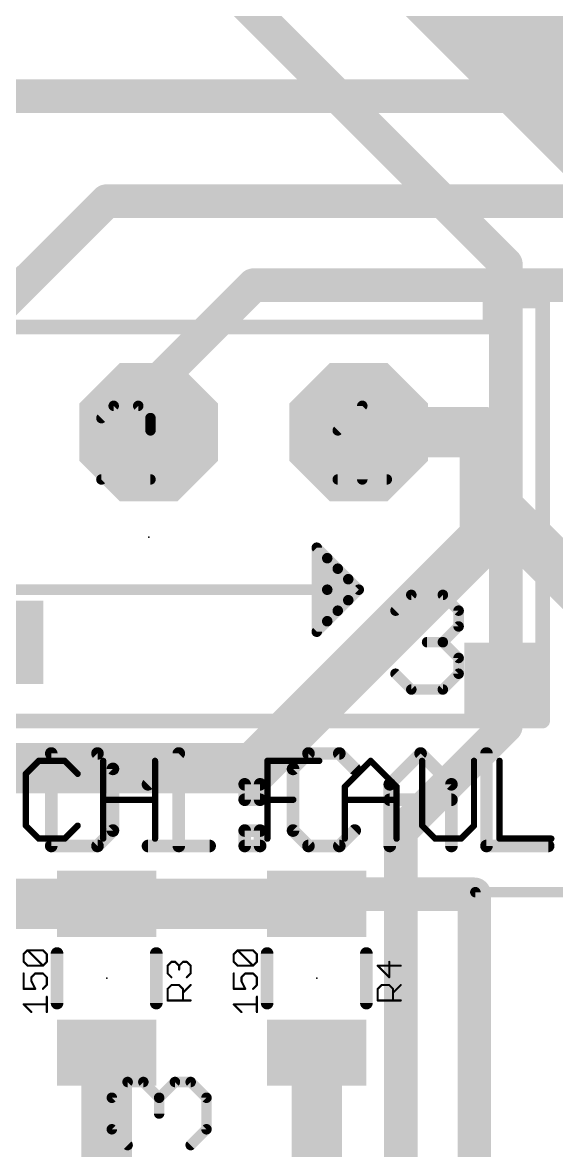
# Model space of a CAD drawing. Extents: x 0 to 107, y 0 to 139.
# Drawn here: x 71.37 to 77.83, y 92.91 to 106.55 of the extents above; entities that cross this region are included whole.
import ezdxf

# ---------------------------------------------------------------- set-up
doc = ezdxf.new("R2010")
doc.units = 0
for name, color, linetype in [('1', 14, 'CONTINUOUS'), ('16', 174, 'CONTINUOUS'), ('17', 94, 'CONTINUOUS'), ('18', 94, 'CONTINUOUS'), ('21', 250, 'CONTINUOUS'), ('23', 178, 'CONTINUOUS'), ('25', 250, 'CONTINUOUS'), ('27', 250, 'CONTINUOUS'), ('51', 250, 'CONTINUOUS')]:
    doc.layers.add(name, color=color, linetype=linetype)

# ---------------------------------------------------------------- blocks, each defined once
blk = doc.blocks.new('OCTAGONP')
at = {"const_width": 0.5}
blk.add_lwpolyline([(-0.25, -0.1036), (-0.25, 0.1036), (-0.1036, 0.25), (0.1036, 0.25), (0.25, 0.1036), (0.25, -0.1036), (0.1036, -0.25), (-0.1036, -0.25), (-0.25, -0.1036), (-0.25, 0.1036)], dxfattribs=at)
blk = doc.blocks.new('RECT')
blk.add_solid([(-0.5, -0.5), (0.5, -0.5), (-0.5, 0.5), (0.5, 0.5)])
blk = doc.blocks.new('SQUAREV')
blk.add_solid([(-0.5, -0.5), (0.5, -0.5), (-0.5, 0.5), (0.5, 0.5)])

msp = doc.modelspace()

# ---------------------------------------------------------------- linework, layer by layer
at = {"layer": '1'}
for points, const_width in [([(78.74, 105.156), (72.644, 111.252)], 1.778), ([(76.708, 104.14), (72.898, 107.95)], 0.4064), ([(76.708, 104.14), (76.962, 103.886)], 0.4064), ([(77.216, 103.632), (76.708, 104.14)], 0.4064), ([(77.216, 98.552), (77.216, 103.632)], 0.4064), ([(72.39, 95.896), (69.85, 95.896)], 0.6096), ([(72.39, 95.896), (74.93, 95.896)], 0.6096), ([(74.93, 95.896), (75.046, 96.012)], 0.4064), ([(75.046, 96.012), (76.835, 96.012)], 0.4064), ([(76.835, 96.012), (76.835, 88.773)], 0.4064), ([(72.39, 91.728), (72.39, 94.096)], 0.6096), ([(74.93, 91.728), (74.93, 94.096)], 0.6096)]:
    msp.add_lwpolyline(points, dxfattribs=dict(at, const_width=const_width))
for points, const_width in [([(76.7798, 104.2118, 1), (76.6362, 104.0682)], 0.2032), ([(76.7798, 104.2118, 1), (76.6362, 104.0682)], 0.2032), ([(76.6362, 104.0682, 1), (76.7798, 104.2118)], 0.2032), ([(76.8902, 103.8142, 1), (77.0338, 103.9578)], 0.2032), ([(77.3176, 103.632, 1), (77.1144, 103.632)], 0.2032), ([(77.1442, 103.5602, 1), (77.2878, 103.7038)], 0.2032), ([(77.1144, 98.552, 1), (77.3176, 98.552)], 0.2032), ([(72.39, 96.0484, 1), (72.39, 95.7436)], 0.3048), ([(72.39, 95.7436, 1), (72.39, 96.0484)], 0.3048), ([(74.93, 95.7436, 1), (74.93, 96.0484)], 0.3048), ([(75.046, 96.1136, 1), (75.046, 95.9104)], 0.2032), ([(75.1178, 95.9402, 1), (74.9742, 96.0838)], 0.2032), ([(76.9366, 96.012, 1), (76.7334, 96.012)], 0.2032), ([(76.835, 95.9104, 1), (76.835, 96.1136)], 0.2032), ([(74.8582, 95.9678, 1), (75.0018, 95.8242)], 0.2032), ([(72.5424, 94.096, 1), (72.2376, 94.096)], 0.3048), ([(75.0824, 94.096, 1), (74.7776, 94.096)], 0.3048)]:
    msp.add_lwpolyline(points, format="xyb", dxfattribs=dict(at, const_width=const_width))
at = {"layer": '16'}
for points, const_width in [([(61.468, 105.664), (85.852, 105.664)], 0.4064), ([(70.358, 102.362), (72.39, 104.394)], 0.4064), ([(72.39, 104.394), (81.28, 104.394)], 0.4064), ([(72.898, 102.108), (74.168, 103.378)], 0.4064), ([(74.168, 103.378), (78.486, 103.378)], 0.4064), ([(72.898, 101.6), (72.898, 102.108)], 0.4064), ([(76.962, 101.6), (75.438, 101.6)], 0.6096), ([(76.962, 100.838), (76.962, 101.6)], 0.6096), ([(76.962, 100.838), (76.962, 100.33)], 0.6096), ([(79.502, 98.298), (76.962, 100.838)], 0.6096), ([(76.962, 100.33), (74.168, 97.536)], 0.6096), ([(77.216, 98.044), (77.216, 98.552)], 0.4064), ([(75.946, 96.774), (77.216, 98.044)], 0.4064), ([(74.168, 97.536), (68.58, 97.536)], 0.6096), ([(75.946, 90.17), (75.946, 96.774)], 0.4064)]:
    msp.add_lwpolyline(points, dxfattribs=dict(at, const_width=const_width))
for points, const_width in [([(72.39, 104.4956, 1), (72.39, 104.2924)], 0.2032), ([(72.4618, 104.3222, 1), (72.3182, 104.4658)], 0.2032), ([(74.168, 103.4796, 1), (74.168, 103.2764)], 0.2032), ([(74.2398, 103.3062, 1), (74.0962, 103.4498)], 0.2032), ([(72.9996, 102.108, 1), (72.7964, 102.108)], 0.2032), ([(72.8262, 102.1798, 1), (72.9698, 102.0362)], 0.2032), ([(75.438, 101.7524, 1), (75.438, 101.4476)], 0.3048), ([(77.1144, 101.6, 1), (76.8096, 101.6)], 0.3048), ([(76.962, 101.4476, 1), (76.962, 101.7524)], 0.3048), ([(72.7964, 101.6, 1), (72.9996, 101.6)], 0.2032), ([(77.0698, 100.9458, 1), (76.8542, 100.7302)], 0.3048), ([(77.1144, 100.838, 1), (76.8096, 100.838)], 0.3048), ([(76.8096, 100.838, 1), (77.1144, 100.838)], 0.3048), ([(77.0698, 100.2222, 1), (76.8542, 100.4378)], 0.3048), ([(76.8096, 100.33, 1), (77.1144, 100.33)], 0.3048), ([(77.3176, 98.552, 1), (77.1144, 98.552)], 0.2032), ([(77.2878, 97.9722, 1), (77.1442, 98.1158)], 0.2032), ([(77.1144, 98.044, 1), (77.3176, 98.044)], 0.2032), ([(74.0602, 97.6438, 1), (74.2758, 97.4282)], 0.3048), ([(74.168, 97.3836, 1), (74.168, 97.6884)], 0.3048), ([(76.0476, 96.774, 1), (75.8444, 96.774)], 0.2032), ([(75.8742, 96.8458, 1), (76.0178, 96.7022)], 0.2032)]:
    msp.add_lwpolyline(points, format="xyb", dxfattribs=dict(at, const_width=const_width))
at = {"layer": '21'}
for points, const_width in [([(77.6605, 103.1875), (77.0255, 103.1875)], 0.1778), ([(77.0255, 103.1875), (77.0255, 102.87)], 0.1778), ([(77.6605, 98.1075), (77.6605, 103.1875)], 0.1778), ([(77.0255, 102.87), (68.7705, 102.87)], 0.1778), ([(68.1355, 98.1075), (77.6605, 98.1075)], 0.1778), ([(76.8477, 96.0374), (89.662, 96.0374)], 0.127), ([(76.8477, 96.0374), (76.8477, 67.3862)], 0.127), ([(71.79, 95.296), (71.79, 94.696)], 0.1524), ([(72.99, 95.296), (72.99, 94.696)], 0.1524), ([(74.33, 95.296), (74.33, 94.696)], 0.1524), ([(75.53, 95.296), (75.53, 94.696)], 0.1524)]:
    msp.add_lwpolyline(points, dxfattribs=dict(at, const_width=const_width))
for points, const_width in [([(77.07, 103.1875, 1), (76.9811, 103.1875)], 0.0889), ([(77.0255, 103.2319, 1), (77.0255, 103.1431)], 0.0889), ([(77.7049, 103.1875, 1), (77.6161, 103.1875)], 0.0889), ([(77.6605, 103.1431, 1), (77.6605, 103.2319)], 0.0889), ([(76.9811, 102.87, 1), (77.07, 102.87)], 0.0889), ([(77.0255, 102.8256, 1), (77.0255, 102.9145)], 0.0889), ([(77.6605, 98.0631, 1), (77.6605, 98.1519)], 0.0889), ([(77.6161, 98.1075, 1), (77.7049, 98.1075)], 0.0889), ([(76.8477, 96.0692, 1), (76.8477, 96.0057)], 0.0635), ([(76.8795, 96.0374, 1), (76.816, 96.0374)], 0.0635), ([(71.8281, 95.296, 1), (71.7519, 95.296)], 0.0762), ([(73.0281, 95.296, 1), (72.9519, 95.296)], 0.0762), ([(74.3681, 95.296, 1), (74.2919, 95.296)], 0.0762), ([(75.5681, 95.296, 1), (75.4919, 95.296)], 0.0762), ([(71.7519, 94.696, 1), (71.8281, 94.696)], 0.0762), ([(72.9519, 94.696, 1), (73.0281, 94.696)], 0.0762), ([(74.2919, 94.696, 1), (74.3681, 94.696)], 0.0762), ([(75.4919, 94.696, 1), (75.5681, 94.696)], 0.0762)]:
    msp.add_lwpolyline(points, format="xyb", dxfattribs=dict(at, const_width=const_width))
at = {"layer": '23'}
for p in [(72.898, 100.33), (72.39, 94.996), (74.93, 94.996)]:
    msp.add_point(p, dxfattribs=at)
at = {"layer": '25'}
for points, const_width in [([(71.7199, 97.7148), (71.7199, 96.5962)], 0.1524), ([(72.2792, 97.7148), (71.7199, 97.7148)], 0.1524), ([(72.4656, 97.5283), (72.2792, 97.7148)], 0.1524), ([(72.8893, 97.3419), (73.2621, 97.7148)], 0.1524), ([(73.2621, 97.7148), (73.2621, 96.5962)], 0.1524), ([(74.8298, 97.7148), (74.6434, 97.5283)], 0.1524), ([(75.2027, 97.7148), (74.8298, 97.7148)], 0.1524), ([(75.3891, 97.5283), (75.2027, 97.7148)], 0.1524), ([(75.8128, 97.3419), (76.1856, 97.7148)], 0.1524), ([(76.1856, 97.7148), (76.5585, 97.3419)], 0.1524), ([(76.9822, 97.7148), (76.9822, 96.5962)], 0.1524), ([(72.4656, 96.7826), (72.4656, 97.5283)], 0.1524), ([(74.6434, 97.5283), (74.6434, 96.7826)], 0.1524), ([(74.0587, 97.3419), (74.2451, 97.3419)], 0.1524), ([(74.0587, 97.1555), (74.0587, 97.3419)], 0.1524), ([(74.2451, 97.3419), (74.2451, 97.1555)], 0.1524), ([(75.8128, 96.5962), (75.8128, 97.3419)], 0.1524), ([(76.5585, 97.3419), (76.5585, 96.5962)], 0.1524), ([(74.2451, 97.1555), (74.0587, 97.1555)], 0.1524), ([(75.8128, 97.1555), (76.5585, 97.1555)], 0.1524), ([(72.2792, 96.5962), (72.4656, 96.7826)], 0.1524), ([(74.0587, 96.7826), (74.2451, 96.7826)], 0.1524), ([(74.0587, 96.5962), (74.0587, 96.7826)], 0.1524), ([(74.2451, 96.7826), (74.2451, 96.5962)], 0.1524), ([(74.6434, 96.7826), (74.8298, 96.5962)], 0.1524), ([(75.2027, 96.5962), (75.3891, 96.7826)], 0.1524), ([(71.7199, 96.5962), (72.2792, 96.5962)], 0.1524), ([(72.8893, 96.5962), (73.635, 96.5962)], 0.1524), ([(74.2451, 96.5962), (74.0587, 96.5962)], 0.1524), ([(74.8298, 96.5962), (75.2027, 96.5962)], 0.1524), ([(76.9822, 96.5962), (77.7279, 96.5962)], 0.1524), ([(73.1264, 95.1485), (73.173, 95.1951)], 0.0254), ([(73.173, 95.1951), (73.2196, 95.1951)], 0.0254), ([(73.2196, 95.1951), (73.2662, 95.1485)], 0.0254), ([(73.2662, 95.1485), (73.3128, 95.1951)], 0.0254), ([(73.3128, 95.1951), (73.3594, 95.1951)], 0.0254), ([(73.3594, 95.1951), (73.406, 95.1485)], 0.0254), ([(75.8062, 95.0087), (75.8062, 95.1951)], 0.0254), ([(73.1264, 95.0553), (73.1264, 95.1485)], 0.0254), ([(73.173, 95.0087), (73.1264, 95.0553)], 0.0254), ([(73.2662, 95.1485), (73.2662, 95.1019)], 0.0254), ([(73.406, 95.0553), (73.3594, 95.0087)], 0.0254), ([(73.406, 95.1485), (73.406, 95.0553)], 0.0254), ([(75.946, 95.1485), (75.6664, 95.1485)], 0.0254), ([(75.6664, 95.1485), (75.8062, 95.0087)], 0.0254), ([(73.1264, 94.8679), (73.173, 94.9145)], 0.0254), ([(73.173, 94.9145), (73.2662, 94.9145)], 0.0254), ([(73.2662, 94.9145), (73.3128, 94.8679)], 0.0254), ([(73.3128, 94.8213), (73.406, 94.9145)], 0.0254), ([(75.6664, 94.8679), (75.713, 94.9145)], 0.0254), ([(75.713, 94.9145), (75.8062, 94.9145)], 0.0254), ([(75.8062, 94.9145), (75.8528, 94.8679)], 0.0254), ([(75.8528, 94.8213), (75.946, 94.9145)], 0.0254), ([(73.1264, 94.728), (73.1264, 94.8679)], 0.0254), ([(73.3128, 94.8679), (73.3128, 94.728)], 0.0254), ([(75.6664, 94.728), (75.6664, 94.8679)], 0.0254), ([(75.8528, 94.8679), (75.8528, 94.728)], 0.0254), ([(73.406, 94.728), (73.1264, 94.728)], 0.0254), ([(75.946, 94.728), (75.6664, 94.728)], 0.0254), ([(72.4525, 93.5517), (72.6432, 93.7423)], 0.127), ([(72.6432, 93.7423), (72.8338, 93.7423)], 0.127), ([(72.8338, 93.7423), (73.0245, 93.5517)], 0.127), ([(73.0245, 93.5517), (73.2152, 93.7423)], 0.127), ([(73.2152, 93.7423), (73.4058, 93.7423)], 0.127), ([(73.4058, 93.7423), (73.5965, 93.5517)], 0.127), ([(72.4525, 93.1704), (72.4525, 93.5517)], 0.127), ([(73.0245, 93.5517), (73.0245, 93.361)], 0.127), ([(73.5965, 93.5517), (73.5965, 93.1704)], 0.127), ([(72.6432, 92.9797), (72.4525, 93.1704)], 0.127), ([(73.5965, 93.1704), (73.4058, 92.9797)], 0.127)]:
    msp.add_lwpolyline(points, dxfattribs=dict(at, const_width=const_width))
for points, const_width in [([(71.758, 97.7148, 1), (71.6818, 97.7148)], 0.0762), ([(71.7199, 97.7529, 1), (71.7199, 97.6767)], 0.0762), ([(72.3061, 97.7417, 1), (72.2522, 97.6878)], 0.0762), ([(72.2792, 97.6767, 1), (72.2792, 97.7529)], 0.0762), ([(73.3002, 97.7148, 1), (73.224, 97.7148)], 0.0762), ([(73.2891, 97.6878, 1), (73.2352, 97.7417)], 0.0762), ([(74.8298, 97.7529, 1), (74.8298, 97.6767)], 0.0762), ([(74.8567, 97.6878, 1), (74.8029, 97.7417)], 0.0762), ([(75.2296, 97.7417, 1), (75.1757, 97.6878)], 0.0762), ([(75.2027, 97.6767, 1), (75.2027, 97.7529)], 0.0762), ([(76.2126, 97.7417, 1), (76.1587, 97.6878)], 0.0762), ([(76.2126, 97.6878, 1), (76.1587, 97.7417)], 0.0762), ([(77.0203, 97.7148, 1), (76.9441, 97.7148)], 0.0762), ([(72.5037, 97.5283, 1), (72.4275, 97.5283)], 0.0762), ([(72.4387, 97.5014, 1), (72.4925, 97.5553)], 0.0762), ([(74.6164, 97.5553, 1), (74.6703, 97.5014)], 0.0762), ([(74.6815, 97.5283, 1), (74.6053, 97.5283)], 0.0762), ([(75.3621, 97.5014, 1), (75.416, 97.5553)], 0.0762), ([(72.8623, 97.3688, 1), (72.9162, 97.315)], 0.0762), ([(74.0587, 97.38, 1), (74.0587, 97.3038)], 0.0762), ([(74.0968, 97.3419, 1), (74.0206, 97.3419)], 0.0762), ([(74.2832, 97.3419, 1), (74.207, 97.3419)], 0.0762), ([(74.2451, 97.3038, 1), (74.2451, 97.38)], 0.0762), ([(75.8509, 97.3419, 1), (75.7747, 97.3419)], 0.0762), ([(75.7858, 97.3688, 1), (75.8397, 97.315)], 0.0762), ([(76.5966, 97.3419, 1), (76.5204, 97.3419)], 0.0762), ([(76.5315, 97.315, 1), (76.5854, 97.3688)], 0.0762), ([(74.0587, 97.1936, 1), (74.0587, 97.1174)], 0.0762), ([(74.0206, 97.1555, 1), (74.0968, 97.1555)], 0.0762), ([(74.207, 97.1555, 1), (74.2832, 97.1555)], 0.0762), ([(74.2451, 97.1174, 1), (74.2451, 97.1936)], 0.0762), ([(75.8128, 97.1936, 1), (75.8128, 97.1174)], 0.0762), ([(76.5585, 97.1174, 1), (76.5585, 97.1936)], 0.0762), ([(72.4925, 96.7557, 1), (72.4387, 96.8096)], 0.0762), ([(74.0587, 96.8207, 1), (74.0587, 96.7445)], 0.0762), ([(74.0968, 96.7826, 1), (74.0206, 96.7826)], 0.0762), ([(74.2832, 96.7826, 1), (74.207, 96.7826)], 0.0762), ([(74.2451, 96.7445, 1), (74.2451, 96.8207)], 0.0762), ([(74.6703, 96.8096, 1), (74.6164, 96.7557)], 0.0762), ([(75.416, 96.7557, 1), (75.3621, 96.8096)], 0.0762), ([(72.4275, 96.7826, 1), (72.5037, 96.7826)], 0.0762), ([(74.6053, 96.7826, 1), (74.6815, 96.7826)], 0.0762), ([(71.7199, 96.6343, 1), (71.7199, 96.5581)], 0.0762), ([(71.6818, 96.5962, 1), (71.758, 96.5962)], 0.0762), ([(72.2522, 96.6231, 1), (72.3061, 96.5693)], 0.0762), ([(72.2792, 96.5581, 1), (72.2792, 96.6343)], 0.0762), ([(72.8893, 96.6343, 1), (72.8893, 96.5581)], 0.0762), ([(73.224, 96.5962, 1), (73.3002, 96.5962)], 0.0762), ([(73.635, 96.5581, 1), (73.635, 96.6343)], 0.0762), ([(74.0587, 96.6343, 1), (74.0587, 96.5581)], 0.0762), ([(74.0206, 96.5962, 1), (74.0968, 96.5962)], 0.0762), ([(74.207, 96.5962, 1), (74.2832, 96.5962)], 0.0762), ([(74.2451, 96.5581, 1), (74.2451, 96.6343)], 0.0762), ([(74.8298, 96.6343, 1), (74.8298, 96.5581)], 0.0762), ([(74.8029, 96.5693, 1), (74.8567, 96.6231)], 0.0762), ([(75.1757, 96.6231, 1), (75.2296, 96.5693)], 0.0762), ([(75.2027, 96.5581, 1), (75.2027, 96.6343)], 0.0762), ([(75.7747, 96.5962, 1), (75.8509, 96.5962)], 0.0762), ([(76.5204, 96.5962, 1), (76.5966, 96.5962)], 0.0762), ([(76.9822, 96.6343, 1), (76.9822, 96.5581)], 0.0762), ([(76.9441, 96.5962, 1), (77.0203, 96.5962)], 0.0762), ([(77.7279, 96.5581, 1), (77.7279, 96.6343)], 0.0762), ([(73.173, 95.2015, 1), (73.173, 95.1888)], 0.0127), ([(73.1775, 95.1906, 1), (73.1685, 95.1996)], 0.0127), ([(73.2241, 95.1996, 1), (73.2151, 95.1906)], 0.0127), ([(73.2196, 95.1888, 1), (73.2196, 95.2015)], 0.0127), ([(73.3128, 95.2015, 1), (73.3128, 95.1888)], 0.0127), ([(73.3173, 95.1906, 1), (73.3083, 95.1996)], 0.0127), ([(73.3639, 95.1996, 1), (73.3549, 95.1906)], 0.0127), ([(73.3594, 95.1888, 1), (73.3594, 95.2015)], 0.0127), ([(75.8125, 95.1951, 1), (75.7998, 95.1951)], 0.0127), ([(73.1327, 95.1485, 1), (73.12, 95.1485)], 0.0127), ([(73.1219, 95.153, 1), (73.1309, 95.144)], 0.0127), ([(73.1309, 95.0598, 1), (73.1219, 95.0508)], 0.0127), ([(73.12, 95.0553, 1), (73.1327, 95.0553)], 0.0127), ([(73.2725, 95.1485, 1), (73.2598, 95.1485)], 0.0127), ([(73.2617, 95.153, 1), (73.2707, 95.144)], 0.0127), ([(73.2598, 95.1019, 1), (73.2725, 95.1019)], 0.0127), ([(73.2617, 95.144, 1), (73.2707, 95.153)], 0.0127), ([(73.4124, 95.1485, 1), (73.3997, 95.1485)], 0.0127), ([(73.3997, 95.0553, 1), (73.4124, 95.0553)], 0.0127), ([(73.4015, 95.144, 1), (73.4105, 95.153)], 0.0127), ([(73.4105, 95.0508, 1), (73.4015, 95.0598)], 0.0127), ([(75.6664, 95.1549, 1), (75.6664, 95.1422)], 0.0127), ([(75.6709, 95.153, 1), (75.6619, 95.144)], 0.0127), ([(75.946, 95.1422, 1), (75.946, 95.1549)], 0.0127), ([(73.173, 94.9208, 1), (73.173, 94.9081)], 0.0127), ([(73.1685, 95.0042, 1), (73.1775, 95.0132)], 0.0127), ([(73.1775, 94.91, 1), (73.1685, 94.919)], 0.0127), ([(73.2707, 94.919, 1), (73.2617, 94.91)], 0.0127), ([(73.2662, 94.9081, 1), (73.2662, 94.9208)], 0.0127), ([(73.3549, 95.0132, 1), (73.3639, 95.0042)], 0.0127), ([(73.4105, 94.91, 1), (73.4015, 94.919)], 0.0127), ([(75.713, 94.9208, 1), (75.713, 94.9081)], 0.0127), ([(75.7175, 94.91, 1), (75.7085, 94.919)], 0.0127), ([(75.7998, 95.0087, 1), (75.8125, 95.0087)], 0.0127), ([(75.8107, 94.919, 1), (75.8017, 94.91)], 0.0127), ([(75.8017, 95.0042, 1), (75.8107, 95.0132)], 0.0127), ([(75.8062, 94.9081, 1), (75.8062, 94.9208)], 0.0127), ([(75.9505, 94.91, 1), (75.9415, 94.919)], 0.0127), ([(73.1327, 94.8679, 1), (73.12, 94.8679)], 0.0127), ([(73.1219, 94.8724, 1), (73.1309, 94.8634)], 0.0127), ([(73.3191, 94.8679, 1), (73.3064, 94.8679)], 0.0127), ([(73.3083, 94.8257, 1), (73.3173, 94.8168)], 0.0127), ([(73.3083, 94.8634, 1), (73.3173, 94.8724)], 0.0127), ([(75.6727, 94.8679, 1), (75.66, 94.8679)], 0.0127), ([(75.6619, 94.8724, 1), (75.6709, 94.8634)], 0.0127), ([(75.8591, 94.8679, 1), (75.8464, 94.8679)], 0.0127), ([(75.8483, 94.8257, 1), (75.8573, 94.8168)], 0.0127), ([(75.8483, 94.8634, 1), (75.8573, 94.8724)], 0.0127), ([(73.1264, 94.7344, 1), (73.1264, 94.7217)], 0.0127), ([(73.12, 94.728, 1), (73.1327, 94.728)], 0.0127), ([(73.3064, 94.728, 1), (73.3191, 94.728)], 0.0127), ([(73.406, 94.7217, 1), (73.406, 94.7344)], 0.0127), ([(75.66, 94.728, 1), (75.6727, 94.728)], 0.0127), ([(75.6664, 94.7344, 1), (75.6664, 94.7217)], 0.0127), ([(75.8464, 94.728, 1), (75.8591, 94.728)], 0.0127), ([(75.946, 94.7217, 1), (75.946, 94.7344)], 0.0127), ([(72.6432, 93.7741, 1), (72.6432, 93.7106)], 0.0635), ([(72.6656, 93.7199, 1), (72.6207, 93.7648)], 0.0635), ([(72.8563, 93.7648, 1), (72.8114, 93.7199)], 0.0635), ([(72.8338, 93.7106, 1), (72.8338, 93.7741)], 0.0635), ([(73.2152, 93.7741, 1), (73.2152, 93.7106)], 0.0635), ([(73.2376, 93.7199, 1), (73.1927, 93.7648)], 0.0635), ([(73.4283, 93.7648, 1), (73.3834, 93.7199)], 0.0635), ([(73.4058, 93.7106, 1), (73.4058, 93.7741)], 0.0635), ([(72.4843, 93.5517, 1), (72.4208, 93.5517)], 0.0635), ([(72.4301, 93.5741, 1), (72.475, 93.5292)], 0.0635), ([(73.0563, 93.5517, 1), (72.9928, 93.5517)], 0.0635), ([(73.0021, 93.5741, 1), (73.047, 93.5292)], 0.0635), ([(73.0021, 93.5292, 1), (73.047, 93.5741)], 0.0635), ([(73.6283, 93.5517, 1), (73.5648, 93.5517)], 0.0635), ([(73.574, 93.5292, 1), (73.619, 93.5741)], 0.0635), ([(72.9928, 93.361, 1), (73.0563, 93.361)], 0.0635), ([(72.4208, 93.1704, 1), (72.4843, 93.1704)], 0.0635), ([(72.475, 93.1928, 1), (72.4301, 93.1479)], 0.0635), ([(73.5648, 93.1704, 1), (73.6283, 93.1704)], 0.0635), ([(73.619, 93.1479, 1), (73.574, 93.1928)], 0.0635), ([(72.6207, 92.9572, 1), (72.6656, 93.0021)], 0.0635), ([(73.3834, 93.0021, 1), (73.4283, 92.9572)], 0.0635)]:
    msp.add_lwpolyline(points, format="xyb", dxfattribs=dict(at, const_width=const_width))
at = {"layer": '27', "const_width": 0.0254}
for points in [[(71.3865, 95.2888), (71.4331, 95.3354)], [(71.4331, 95.3354), (71.6195, 95.3354)], [(71.6195, 95.149), (71.4331, 95.3354)], [(71.6195, 95.3354), (71.6661, 95.2888)], [(73.9265, 95.2888), (73.9731, 95.3354)], [(73.9731, 95.3354), (74.1595, 95.3354)], [(74.1595, 95.149), (73.9731, 95.3354)], [(74.1595, 95.3354), (74.2061, 95.2888)], [(71.3865, 95.1956), (71.3865, 95.2888)], [(71.4331, 95.149), (71.3865, 95.1956)], [(71.6661, 95.1956), (71.6195, 95.149)], [(71.6661, 95.2888), (71.6661, 95.1956)], [(73.9265, 95.1956), (73.9265, 95.2888)], [(73.9731, 95.149), (73.9265, 95.1956)], [(74.2061, 95.1956), (74.1595, 95.149)], [(74.2061, 95.2888), (74.2061, 95.1956)], [(71.3865, 95.0548), (71.3865, 94.8684)], [(71.6195, 95.149), (71.4331, 95.149)], [(71.4797, 95.0082), (71.5263, 95.0548)], [(71.5263, 95.0548), (71.6195, 95.0548)], [(71.6195, 95.0548), (71.6661, 95.0082)], [(73.9265, 95.0548), (73.9265, 94.8684)], [(74.1595, 95.149), (73.9731, 95.149)], [(74.0197, 95.0082), (74.0663, 95.0548)], [(74.0663, 95.0548), (74.1595, 95.0548)], [(74.1595, 95.0548), (74.2061, 95.0082)], [(71.4797, 94.9616), (71.4797, 95.0082)], [(71.5263, 94.8684), (71.4797, 94.9616)], [(71.6661, 94.915), (71.6195, 94.8684)], [(71.6661, 95.0082), (71.6661, 94.915)], [(74.0197, 94.9616), (74.0197, 95.0082)], [(74.0663, 94.8684), (74.0197, 94.9616)], [(74.2061, 94.915), (74.1595, 94.8684)], [(74.2061, 95.0082), (74.2061, 94.915)], [(71.3865, 94.8684), (71.5263, 94.8684)], [(71.6661, 94.5877), (71.6661, 94.7741)], [(73.9265, 94.8684), (74.0663, 94.8684)], [(74.2061, 94.5877), (74.2061, 94.7741)], [(71.4797, 94.5877), (71.3865, 94.6809)], [(71.3865, 94.6809), (71.6661, 94.6809)], [(74.0197, 94.5877), (73.9265, 94.6809)], [(73.9265, 94.6809), (74.2061, 94.6809)]]:
    msp.add_lwpolyline(points, dxfattribs=at)
at = {"layer": '27', "const_width": 0.0127}
for points in [[(71.4331, 95.3418, 1), (71.4331, 95.3291)], [(71.4376, 95.3399, 1), (71.4286, 95.331)], [(71.4376, 95.331, 1), (71.4286, 95.3399)], [(71.624, 95.3399, 1), (71.615, 95.331)], [(71.6195, 95.3291, 1), (71.6195, 95.3418)], [(73.9731, 95.3418, 1), (73.9731, 95.3291)], [(73.9776, 95.3399, 1), (73.9686, 95.331)], [(73.9776, 95.331, 1), (73.9686, 95.3399)], [(74.164, 95.3399, 1), (74.155, 95.331)], [(74.1595, 95.3291, 1), (74.1595, 95.3418)], [(71.3928, 95.2888, 1), (71.3801, 95.2888)], [(71.382, 95.2933, 1), (71.391, 95.2844)], [(71.391, 95.2001, 1), (71.382, 95.1911)], [(71.3801, 95.1956, 1), (71.3928, 95.1956)], [(71.6724, 95.2888, 1), (71.6598, 95.2888)], [(71.6598, 95.1956, 1), (71.6724, 95.1956)], [(71.6616, 95.2844, 1), (71.6706, 95.2933)], [(71.6706, 95.1911, 1), (71.6616, 95.2001)], [(73.9328, 95.2888, 1), (73.9201, 95.2888)], [(73.922, 95.2933, 1), (73.931, 95.2844)], [(73.931, 95.2001, 1), (73.922, 95.1911)], [(73.9201, 95.1956, 1), (73.9328, 95.1956)], [(74.2125, 95.2888, 1), (74.1998, 95.2888)], [(74.1998, 95.1956, 1), (74.2125, 95.1956)], [(74.2016, 95.2844, 1), (74.2106, 95.2933)], [(74.2106, 95.1911, 1), (74.2016, 95.2001)], [(71.3928, 95.0548, 1), (71.3801, 95.0548)], [(71.4331, 95.1554, 1), (71.4331, 95.1427)], [(71.4286, 95.1445, 1), (71.4376, 95.1535)], [(71.5263, 95.0611, 1), (71.5263, 95.0484)], [(71.5308, 95.0503, 1), (71.5218, 95.0593)], [(71.615, 95.1535, 1), (71.624, 95.1445)], [(71.624, 95.0593, 1), (71.615, 95.0503)], [(71.615, 95.1445, 1), (71.624, 95.1535)], [(71.6195, 95.1427, 1), (71.6195, 95.1554)], [(71.6195, 95.0484, 1), (71.6195, 95.0611)], [(73.9328, 95.0548, 1), (73.9201, 95.0548)], [(73.9731, 95.1554, 1), (73.9731, 95.1427)], [(73.9686, 95.1445, 1), (73.9776, 95.1535)], [(74.0663, 95.0611, 1), (74.0663, 95.0484)], [(74.0708, 95.0503, 1), (74.0618, 95.0593)], [(74.155, 95.1535, 1), (74.164, 95.1445)], [(74.164, 95.0593, 1), (74.155, 95.0503)], [(74.155, 95.1445, 1), (74.164, 95.1535)], [(74.1595, 95.1427, 1), (74.1595, 95.1554)], [(74.1595, 95.0484, 1), (74.1595, 95.0611)], [(71.486, 95.0082, 1), (71.4733, 95.0082)], [(71.4733, 94.9616, 1), (71.486, 94.9616)], [(71.4752, 95.0127, 1), (71.4842, 95.0037)], [(71.4854, 94.9644, 1), (71.474, 94.9587)], [(71.6724, 95.0082, 1), (71.6598, 95.0082)], [(71.6616, 95.0037, 1), (71.6706, 95.0127)], [(71.6706, 94.9105, 1), (71.6616, 94.9195)], [(74.026, 95.0082, 1), (74.0133, 95.0082)], [(74.0152, 95.0127, 1), (74.0242, 95.0037)], [(74.0254, 94.9644, 1), (74.014, 94.9587)], [(74.0133, 94.9616, 1), (74.026, 94.9616)], [(74.2125, 95.0082, 1), (74.1998, 95.0082)], [(74.2016, 95.0037, 1), (74.2106, 95.0127)], [(74.2106, 94.9105, 1), (74.2016, 94.9195)], [(71.3865, 94.8747, 1), (71.3865, 94.862)], [(71.3801, 94.8684, 1), (71.3928, 94.8684)], [(71.5206, 94.8655, 1), (71.532, 94.8712)], [(71.5263, 94.862, 1), (71.5263, 94.8747)], [(71.615, 94.8729, 1), (71.624, 94.8639)], [(71.6598, 94.915, 1), (71.6724, 94.915)], [(71.6724, 94.7741, 1), (71.6598, 94.7741)], [(73.9265, 94.8747, 1), (73.9265, 94.862)], [(73.9201, 94.8684, 1), (73.9328, 94.8684)], [(74.0606, 94.8655, 1), (74.072, 94.8712)], [(74.0663, 94.862, 1), (74.0663, 94.8747)], [(74.155, 94.8729, 1), (74.164, 94.8639)], [(74.1998, 94.915, 1), (74.2125, 94.915)], [(74.2125, 94.7741, 1), (74.1998, 94.7741)], [(71.391, 94.6854, 1), (71.382, 94.6764)], [(71.3865, 94.6873, 1), (71.3865, 94.6746)], [(71.6661, 94.6746, 1), (71.6661, 94.6873)], [(73.931, 94.6854, 1), (73.922, 94.6764)], [(73.9265, 94.6873, 1), (73.9265, 94.6746)], [(74.2061, 94.6746, 1), (74.2061, 94.6873)], [(71.4752, 94.5832, 1), (71.4842, 94.5922)], [(71.6598, 94.5877, 1), (71.6724, 94.5877)], [(74.0152, 94.5832, 1), (74.0242, 94.5922)], [(74.1998, 94.5877, 1), (74.2125, 94.5877)]]:
    msp.add_lwpolyline(points, format="xyb", dxfattribs=at)
at = {"layer": '51'}
for points, const_width in [([(72.4748, 101.9183), (72.3265, 101.77)], 0.127), ([(72.7714, 101.9183), (72.4748, 101.9183)], 0.127), ([(72.9197, 101.77), (72.7714, 101.9183)], 0.127), ([(75.184, 101.6217), (75.4806, 101.9183)], 0.127), ([(75.4806, 101.9183), (75.4806, 101.0285)], 0.127), ([(72.9197, 101.6217), (72.9197, 101.77)], 0.127), ([(72.3265, 101.0285), (72.9197, 101.6217)], 0.127), ([(72.9197, 101.0285), (72.3265, 101.0285)], 0.127), ([(75.184, 101.0285), (75.7772, 101.0285)], 0.127), ([(75.057, 100.076), (74.93, 100.203)], 0.127), ([(74.93, 100.203), (74.93, 99.187)], 0.127), ([(75.184, 99.949), (75.057, 100.076)], 0.127), ([(75.057, 99.695), (75.057, 100.076)], 0.127), ([(75.184, 99.441), (75.184, 99.949)], 0.127), ([(75.311, 99.822), (75.184, 99.949)], 0.127), ([(75.438, 99.695), (75.311, 99.822)], 0.127), ([(75.311, 99.568), (75.311, 99.822)], 0.127), ([(75.057, 99.695), (70.358, 99.695)], 0.127), ([(75.438, 99.695), (75.057, 99.695)], 0.127), ([(75.057, 99.314), (75.057, 99.695)], 0.127), ([(75.438, 99.695), (75.311, 99.568)], 0.127), ([(75.311, 99.568), (75.184, 99.441)], 0.127), ([(75.8825, 99.4418), (76.0732, 99.6325)], 0.127), ([(76.0732, 99.6325), (76.4545, 99.6325)], 0.127), ([(76.4545, 99.6325), (76.6452, 99.4418)], 0.127), ([(75.184, 99.441), (75.057, 99.314)], 0.127), ([(76.6452, 99.4418), (76.6452, 99.2512)], 0.127), ([(74.93, 99.187), (75.057, 99.314)], 0.127), ([(76.6452, 99.2512), (76.4545, 99.0605)], 0.127), ([(76.4545, 99.0605), (76.2638, 99.0605)], 0.127), ([(76.4545, 99.0605), (76.6452, 98.8698)], 0.127), ([(76.6452, 98.8698), (76.6452, 98.6792)], 0.127), ([(76.0732, 98.4885), (75.8825, 98.6792)], 0.127), ([(76.6452, 98.6792), (76.4545, 98.4885)], 0.127), ([(76.4545, 98.4885), (76.0732, 98.4885)], 0.127), ([(71.5689, 97.6257), (71.4121, 97.4689)], 0.0762), ([(71.8824, 97.6257), (71.5689, 97.6257)], 0.0762), ([(72.0392, 97.4689), (71.8824, 97.6257)], 0.0762), ([(72.3476, 96.6851), (72.3476, 97.6257)], 0.0762), ([(72.9747, 97.6257), (72.9747, 96.6851)], 0.0762), ([(74.3331, 96.6851), (74.3331, 97.6257)], 0.0762), ([(74.3331, 97.6257), (74.9602, 97.6257)], 0.0762), ([(75.2686, 97.3122), (75.5822, 97.6257)], 0.0762), ([(75.5822, 97.6257), (75.8957, 97.3122)], 0.0762), ([(76.2041, 97.6257), (76.2041, 96.8419)], 0.0762), ([(76.8312, 96.8419), (76.8312, 97.6257)], 0.0762), ([(77.1397, 97.6257), (77.1397, 96.6851)], 0.0762), ([(71.4121, 97.4689), (71.4121, 96.8419)], 0.0762), ([(75.2686, 96.6851), (75.2686, 97.3122)], 0.0762), ([(75.8957, 97.3122), (75.8957, 96.6851)], 0.0762), ([(72.3476, 97.1554), (72.9747, 97.1554)], 0.0762), ([(74.3331, 97.1554), (74.6466, 97.1554)], 0.0762), ([(75.2686, 97.1554), (75.8957, 97.1554)], 0.0762), ([(71.4121, 96.8419), (71.5689, 96.6851)], 0.0762), ([(71.8824, 96.6851), (72.0392, 96.8419)], 0.0762), ([(76.2041, 96.8419), (76.3609, 96.6851)], 0.0762), ([(76.6744, 96.6851), (76.8312, 96.8419)], 0.0762), ([(71.5689, 96.6851), (71.8824, 96.6851)], 0.0762), ([(76.3609, 96.6851), (76.6744, 96.6851)], 0.0762), ([(77.1397, 96.6851), (77.7667, 96.6851)], 0.0762)]:
    msp.add_lwpolyline(points, dxfattribs=dict(at, const_width=const_width))
for points, const_width in [([(72.4748, 101.95, 1), (72.4748, 101.8865)], 0.0635), ([(72.4972, 101.8958, 1), (72.4523, 101.9407)], 0.0635), ([(72.7938, 101.9407, 1), (72.7489, 101.8958)], 0.0635), ([(72.7714, 101.8865, 1), (72.7714, 101.95)], 0.0635), ([(75.5123, 101.9183, 1), (75.4488, 101.9183)], 0.0635), ([(75.503, 101.8958, 1), (75.4581, 101.9407)], 0.0635), ([(72.304, 101.7924, 1), (72.349, 101.7475)], 0.0635), ([(72.9514, 101.77, 1), (72.8879, 101.77)], 0.0635), ([(72.8972, 101.7475, 1), (72.9421, 101.7924)], 0.0635), ([(72.8879, 101.6217, 1), (72.9514, 101.6217)], 0.0635), ([(72.9421, 101.5992, 1), (72.8972, 101.6441)], 0.0635), ([(75.1615, 101.6441, 1), (75.2065, 101.5992)], 0.0635), ([(72.304, 101.051, 1), (72.349, 101.006)], 0.0635), ([(72.3265, 101.0603, 1), (72.3265, 100.9968)], 0.0635), ([(72.9197, 100.9968, 1), (72.9197, 101.0603)], 0.0635), ([(75.184, 101.0603, 1), (75.184, 100.9968)], 0.0635), ([(75.4488, 101.0285, 1), (75.5123, 101.0285)], 0.0635), ([(75.7772, 100.9968, 1), (75.7772, 101.0603)], 0.0635), ([(74.9525, 100.2255, 1), (74.9075, 100.1805)], 0.0635), ([(74.9618, 100.203, 1), (74.8983, 100.203)], 0.0635), ([(75.0795, 100.0985, 1), (75.0345, 100.0535)], 0.0635), ([(75.0888, 100.076, 1), (75.0252, 100.076)], 0.0635), ([(75.0345, 100.0535, 1), (75.0795, 100.0985)], 0.0635), ([(75.2065, 99.9715, 1), (75.1615, 99.9265)], 0.0635), ([(75.2157, 99.949, 1), (75.1522, 99.949)], 0.0635), ([(75.1615, 99.9265, 1), (75.2065, 99.9715)], 0.0635), ([(75.3335, 99.8445, 1), (75.2885, 99.7995)], 0.0635), ([(75.3428, 99.822, 1), (75.2793, 99.822)], 0.0635), ([(75.2885, 99.7995, 1), (75.3335, 99.8445)], 0.0635), ([(75.0888, 99.695, 1), (75.0252, 99.695)], 0.0635), ([(75.0252, 99.695, 1), (75.0888, 99.695)], 0.0635), ([(75.057, 99.7268, 1), (75.057, 99.6633)], 0.0635), ([(75.057, 99.6633, 1), (75.057, 99.7268)], 0.0635), ([(75.4605, 99.6725, 1), (75.4155, 99.7175)], 0.0635), ([(75.4155, 99.6725, 1), (75.4605, 99.7175)], 0.0635), ([(75.438, 99.6633, 1), (75.438, 99.7268)], 0.0635), ([(75.2885, 99.5905, 1), (75.3335, 99.5455)], 0.0635), ([(75.2793, 99.568, 1), (75.3428, 99.568)], 0.0635), ([(75.3335, 99.5455, 1), (75.2885, 99.5905)], 0.0635), ([(76.0732, 99.6642, 1), (76.0732, 99.6007)], 0.0635), ([(76.0956, 99.61, 1), (76.0507, 99.6549)], 0.0635), ([(76.4769, 99.6549, 1), (76.432, 99.61)], 0.0635), ([(76.4545, 99.6007, 1), (76.4545, 99.6642)], 0.0635), ([(75.1615, 99.4635, 1), (75.2065, 99.4185)], 0.0635), ([(75.1522, 99.441, 1), (75.2157, 99.441)], 0.0635), ([(75.2065, 99.4185, 1), (75.1615, 99.4635)], 0.0635), ([(75.86, 99.4643, 1), (75.905, 99.4194)], 0.0635), ([(76.6769, 99.4418, 1), (76.6134, 99.4418)], 0.0635), ([(76.6227, 99.4194, 1), (76.6676, 99.4643)], 0.0635), ([(75.0345, 99.3365, 1), (75.0795, 99.2915)], 0.0635), ([(75.0252, 99.314, 1), (75.0888, 99.314)], 0.0635), ([(75.0795, 99.2915, 1), (75.0345, 99.3365)], 0.0635), ([(76.6676, 99.2287, 1), (76.6227, 99.2736)], 0.0635), ([(74.9075, 99.2095, 1), (74.9525, 99.1645)], 0.0635), ([(74.8983, 99.187, 1), (74.9618, 99.187)], 0.0635), ([(76.6134, 99.2512, 1), (76.6769, 99.2512)], 0.0635), ([(76.2638, 99.0922, 1), (76.2638, 99.0287)], 0.0635), ([(76.4769, 99.0829, 1), (76.432, 99.038)], 0.0635), ([(76.432, 99.0829, 1), (76.4769, 99.038)], 0.0635), ([(76.4545, 99.0287, 1), (76.4545, 99.0922)], 0.0635), ([(76.6769, 98.8698, 1), (76.6134, 98.8698)], 0.0635), ([(76.6227, 98.8474, 1), (76.6676, 98.8923)], 0.0635), ([(75.905, 98.7016, 1), (75.86, 98.6567)], 0.0635), ([(76.6676, 98.6567, 1), (76.6227, 98.7016)], 0.0635), ([(76.6134, 98.6792, 1), (76.6769, 98.6792)], 0.0635), ([(76.0732, 98.5203, 1), (76.0732, 98.4567)], 0.0635), ([(76.0507, 98.466, 1), (76.0956, 98.511)], 0.0635), ([(76.432, 98.511, 1), (76.4769, 98.466)], 0.0635), ([(76.4545, 98.4567, 1), (76.4545, 98.5203)], 0.0635), ([(71.5689, 97.6448, 1), (71.5689, 97.6067)], 0.0381), ([(71.5823, 97.6122, 1), (71.5554, 97.6392)], 0.0381), ([(71.8959, 97.6392, 1), (71.8689, 97.6122)], 0.0381), ([(71.8824, 97.6067, 1), (71.8824, 97.6448)], 0.0381), ([(72.3667, 97.6257, 1), (72.3286, 97.6257)], 0.0381), ([(72.9937, 97.6257, 1), (72.9556, 97.6257)], 0.0381), ([(74.3331, 97.6448, 1), (74.3331, 97.6067)], 0.0381), ([(74.3521, 97.6257, 1), (74.3141, 97.6257)], 0.0381), ([(74.9602, 97.6067, 1), (74.9602, 97.6448)], 0.0381), ([(75.5956, 97.6392, 1), (75.5687, 97.6122)], 0.0381), ([(75.5956, 97.6122, 1), (75.5687, 97.6392)], 0.0381), ([(76.2232, 97.6257, 1), (76.1851, 97.6257)], 0.0381), ([(76.8503, 97.6257, 1), (76.8122, 97.6257)], 0.0381), ([(77.1587, 97.6257, 1), (77.1206, 97.6257)], 0.0381), ([(71.3986, 97.4824, 1), (71.4256, 97.4555)], 0.0381), ([(71.4312, 97.4689, 1), (71.3931, 97.4689)], 0.0381), ([(72.0257, 97.4555, 1), (72.0526, 97.4824)], 0.0381), ([(75.2551, 97.3256, 1), (75.2821, 97.2987)], 0.0381), ([(75.2877, 97.3122, 1), (75.2496, 97.3122)], 0.0381), ([(75.9147, 97.3122, 1), (75.8766, 97.3122)], 0.0381), ([(75.8822, 97.2987, 1), (75.9092, 97.3256)], 0.0381), ([(72.3476, 97.1744, 1), (72.3476, 97.1364)], 0.0381), ([(72.9747, 97.1364, 1), (72.9747, 97.1744)], 0.0381), ([(74.3331, 97.1744, 1), (74.3331, 97.1364)], 0.0381), ([(74.6466, 97.1364, 1), (74.6466, 97.1744)], 0.0381), ([(75.2686, 97.1744, 1), (75.2686, 97.1364)], 0.0381), ([(75.8957, 97.1364, 1), (75.8957, 97.1744)], 0.0381), ([(71.4256, 96.8553, 1), (71.3986, 96.8284)], 0.0381), ([(71.3931, 96.8419, 1), (71.4312, 96.8419)], 0.0381), ([(72.0526, 96.8284, 1), (72.0257, 96.8553)], 0.0381), ([(76.2176, 96.8553, 1), (76.1907, 96.8284)], 0.0381), ([(76.1851, 96.8419, 1), (76.2232, 96.8419)], 0.0381), ([(76.8122, 96.8419, 1), (76.8503, 96.8419)], 0.0381), ([(76.8447, 96.8284, 1), (76.8177, 96.8553)], 0.0381), ([(71.5689, 96.7041, 1), (71.5689, 96.6661)], 0.0381), ([(71.5554, 96.6716, 1), (71.5823, 96.6986)], 0.0381), ([(71.8689, 96.6986, 1), (71.8959, 96.6716)], 0.0381), ([(71.8824, 96.6661, 1), (71.8824, 96.7041)], 0.0381), ([(72.3286, 96.6851, 1), (72.3667, 96.6851)], 0.0381), ([(72.9556, 96.6851, 1), (72.9937, 96.6851)], 0.0381), ([(74.3141, 96.6851, 1), (74.3521, 96.6851)], 0.0381), ([(75.2496, 96.6851, 1), (75.2877, 96.6851)], 0.0381), ([(75.8766, 96.6851, 1), (75.9147, 96.6851)], 0.0381), ([(76.3609, 96.7041, 1), (76.3609, 96.6661)], 0.0381), ([(76.3474, 96.6716, 1), (76.3744, 96.6986)], 0.0381), ([(76.661, 96.6986, 1), (76.6879, 96.6716)], 0.0381), ([(76.6744, 96.6661, 1), (76.6744, 96.7041)], 0.0381), ([(77.1206, 96.6851, 1), (77.1587, 96.6851)], 0.0381), ([(77.1397, 96.7041, 1), (77.1397, 96.6661)], 0.0381), ([(77.7667, 96.6661, 1), (77.7667, 96.7041)], 0.0381)]:
    msp.add_lwpolyline(points, format="xyb", dxfattribs=dict(at, const_width=const_width))

# ---------------------------------------------------------------- block references
at = {"layer": '1', "xscale": 0.8, "yscale": 1.2, "rotation": 270}
for p in [(72.39, 95.896), (74.93, 95.896), (72.39, 94.096), (74.93, 94.096)]:
    msp.add_blockref('RECT', p, dxfattribs=at)
at = {"layer": '17', "xscale": 1.6764, "yscale": 1.6764}
for p in [(72.898, 101.6), (72.898, 101.6), (75.438, 101.6), (75.438, 101.6)]:
    msp.add_blockref('OCTAGONP', p, dxfattribs=at)
at = {"layer": '18', "xscale": 1.0064, "yscale": 1.0064}
for p in [(71.12, 99.06), (71.12, 99.06), (77.216, 98.552), (77.216, 98.552)]:
    msp.add_blockref('SQUAREV', p, dxfattribs=at)

doc.saveas('drawing.dxf')
